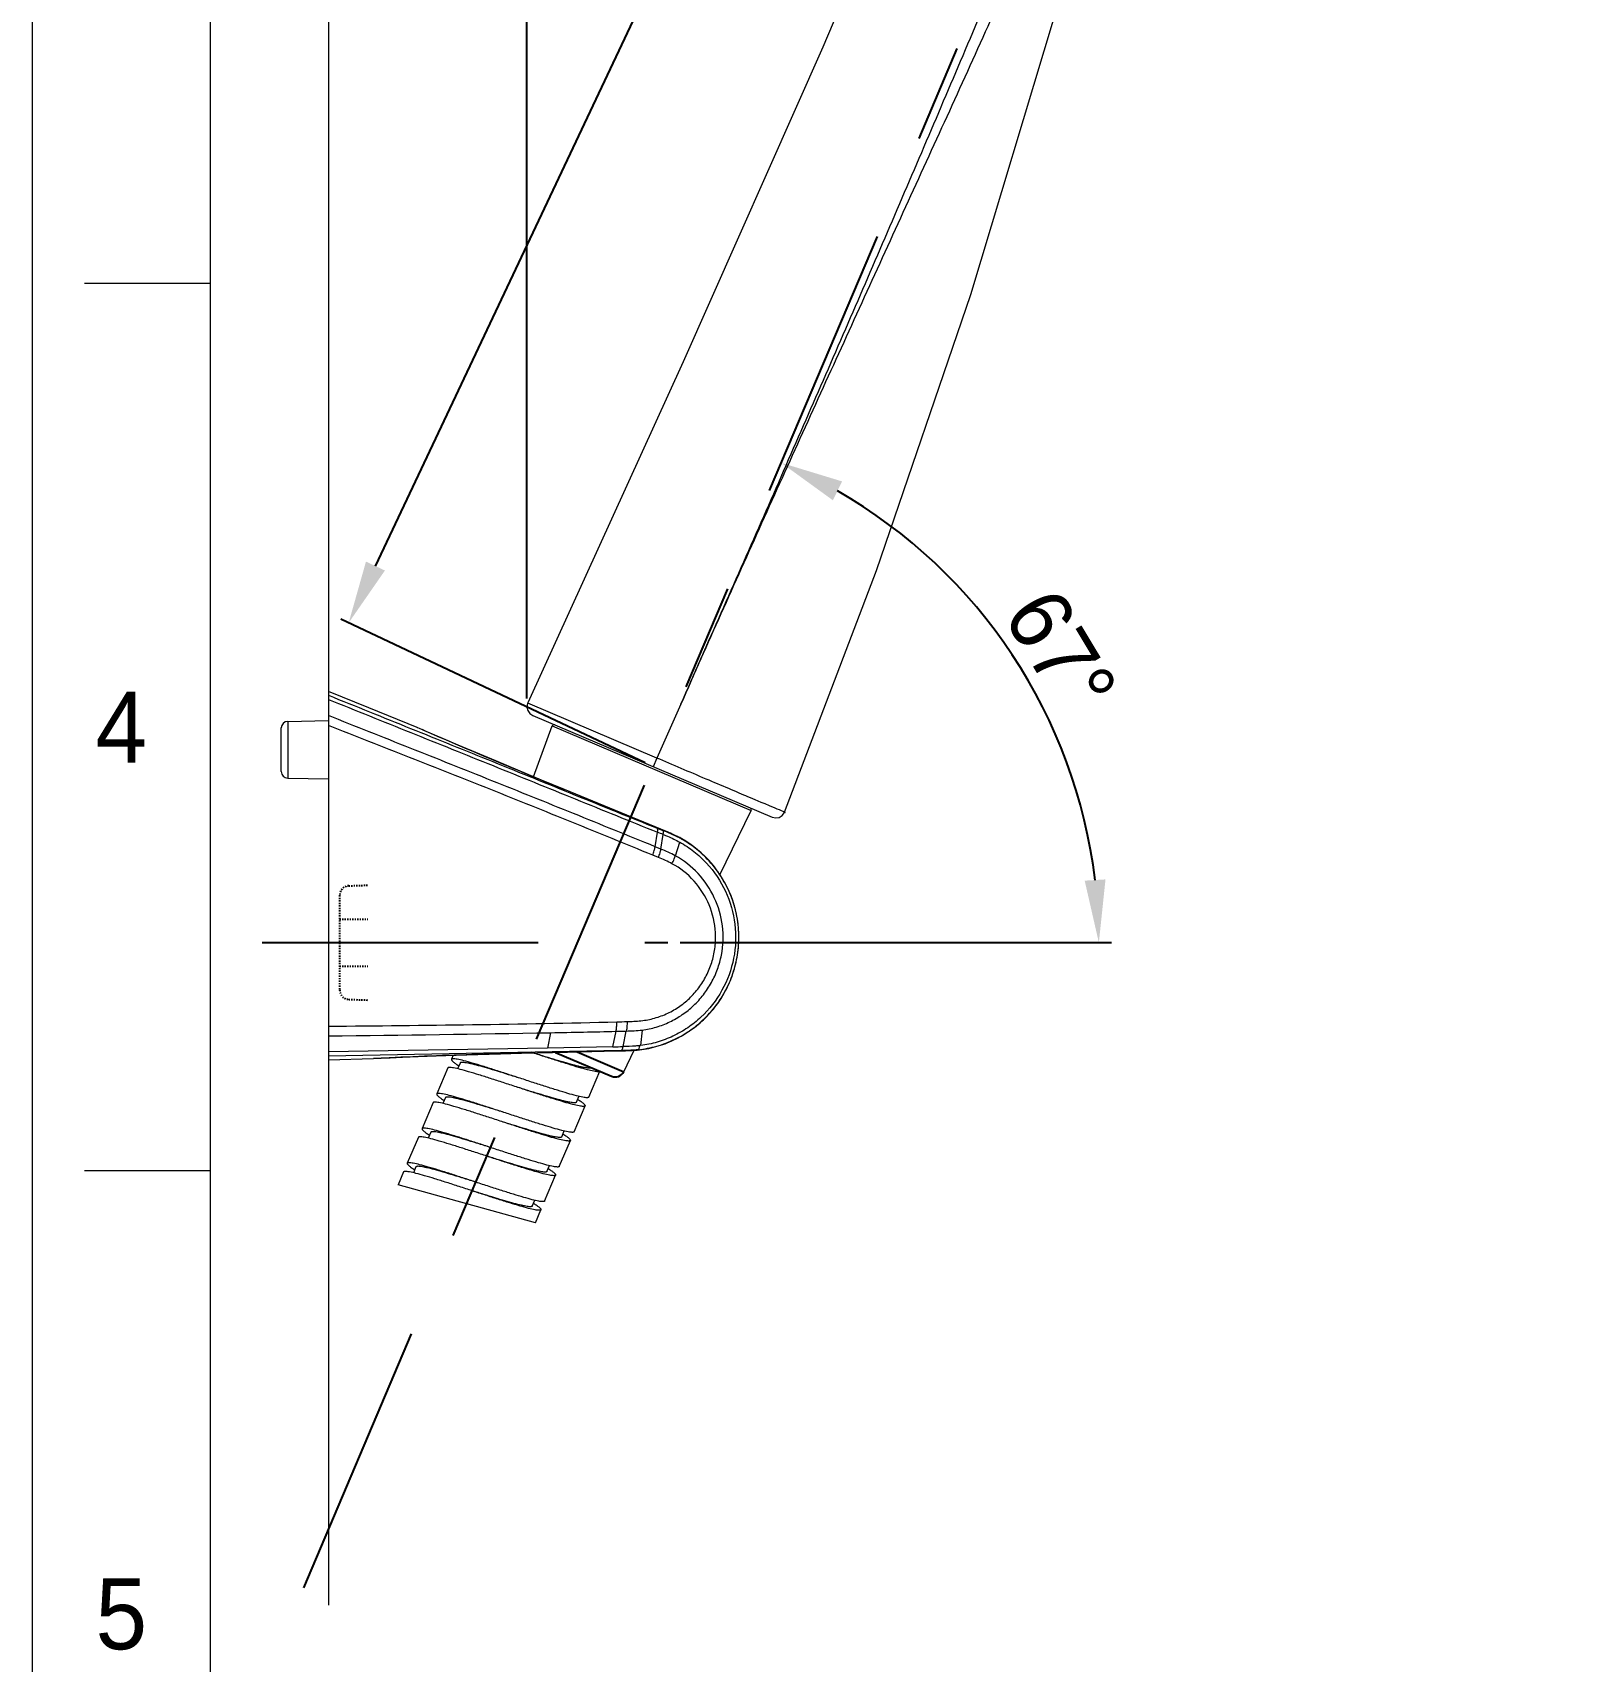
# Model space of a CAD drawing. Extents: x 8819 to 9239, y -18069 to -17475.
# Drawn here: x 8819.5 to 8942, y -17811.6 to -17681.7 of the extents above; entities that cross this region are included whole.
import ezdxf

# ---------------------------------------------------------------- set-up
doc = ezdxf.new("R2010")
doc.units = 0
doc.header["$MEASUREMENT"] = 0
doc.linetypes.add('CENTER', pattern=[47.5, 22, -8.5, 8.5, -8.5])
doc.linetypes.add('HIDDEN', pattern=[0.2, 0.1, -0.1])
doc.layers.get('0').update_dxf_attribs({"linetype": 'CONTINUOUS', "lineweight": 13})
doc.layers.get('DEFPOINTS').update_dxf_attribs({"linetype": 'CONTINUOUS'})
for name, color, linetype in [('02___PRT_ALL_AXES', 7, 'CONTINUOUS'), ('DEF_LAYER_ROUND_FEAT', 7, 'CONTINUOUS'), ('DEFAULT_2', 8, 'HIDDEN')]:
    doc.layers.add(name, color=color, linetype=linetype)
doc.layers.add('5', color=2, linetype='CONTINUOUS', lineweight=9)
doc.styles.get("Standard").update_dxf_attribs({"font": 'Gulim.ttf'})
doc.dimstyles.new('STANDARD$0', dxfattribs={"dimtxt": 3.5, "dimasz": 2.5, "dimexe": 0.7, "dimexo": 0.7, "dimgap": 0.5, "dimtad": 3, "dimdec": 4, "dimdsep": 46, "dimtxsty": 'Standard', "dimcen": 0, "dimclrd": 2, "dimclre": 2, "dimclrt": 4, "dimadec": 0, "dimazin": 0, "dimtp": 0.2, "dimtm": 0.1, "dimtfac": 0.5, "dimtdec": 4, "dimtmove": 1, "dimatfit": 3, "dimfxl": 0, "dimtolj": 1, "dimarcsym": 0})
doc.dimstyles.new('STANDARD$2', dxfattribs={"dimtxt": 3.5, "dimasz": 2.5, "dimexe": 1, "dimexo": 1, "dimgap": 0.8, "dimtad": 1, "dimdsep": 46, "dimtxsty": 'Standard', "dimcen": 0, "dimclrd": 2, "dimclre": 2, "dimclrt": 4, "dimadec": 1, "dimazin": 2, "dimtfac": 1, "dimtmove": 0, "dimatfit": 0, "dimfxl": 0, "dimtolj": 1, "dimarcsym": 0})

# ---------------------------------------------------------------- blocks, each defined once
blk = doc.blocks.new('*D62')
at = {"layer": '5', "color": 2, "lineweight": -2}
for p, q in [((8858.87, -17734.81), (8858.87, -17572.97)), ((8863.87, -17573.67), (8946.98, -17573.67)), ((8951.98, -17597.82), (8951.98, -17572.97))]:
    blk.add_line(p, q, dxfattribs=at)
at = {"layer": '5', "color": 2}
for points in [[(8863.87, -17572.83), (8863.87, -17574.5), (8858.87, -17573.67)], [(8946.98, -17572.83), (8946.98, -17574.5), (8951.98, -17573.67)]]:
    blk.add_solid(points, dxfattribs=at)
at = {"layer": 'DEFPOINTS', "color": 0}
for p in [(8951.98, -17573.67), (8951.98, -17598.52), (8858.87, -17735.51)]:
    blk.add_point(p, dxfattribs=at)
at = {"layer": '5', "color": 4, "insert": (8907.06, -17568.71), "char_height": 5, "attachment_point": 5}
blk.add_mtext('\\A1;124.1', dxfattribs=at)
blk = doc.blocks.new('*D67')
at = {"layer": '5', "color": 2, "lineweight": -2}
for p, q in [((8939.24, -17589.85), (8914.97, -17578.38)), ((8846.79, -17724.27), (8913.47, -17583.2)), ((8868.3, -17739.96), (8844.03, -17728.49))]:
    blk.add_line(p, q, dxfattribs=at)
at = {"layer": '5', "color": 2}
for points in [[(8912.71, -17582.85), (8914.22, -17583.56), (8915.6, -17578.68)], [(8846.04, -17723.91), (8847.55, -17724.62), (8844.66, -17728.79)]]:
    blk.add_solid(points, dxfattribs=at)
at = {"layer": 'DEFPOINTS', "color": 0}
for p in [(8915.6, -17578.68), (8939.87, -17590.15), (8868.93, -17740.26)]:
    blk.add_point(p, dxfattribs=at)
at = {"layer": '5', "color": 4, "insert": (8873.09, -17655.21), "char_height": 5, "attachment_point": 5, "rotation": 64.7031}
blk.add_mtext('\\A1;221.4', dxfattribs=at)
blk = doc.blocks.new('*D72')
at = {"layer": '5', "color": 2, "lineweight": -2}
blk.add_line((8871.09, -17754.28), (8905.45, -17754.28), dxfattribs=at)
blk.add_arc((8862.91, -17754.28), 41.54, 6.901, 60.099, dxfattribs=at)
at = {"layer": '5', "color": 2}
for points in [[(8883.25, -17719.02), (8883.99, -17717.52), (8879.14, -17716.04)], [(8904.98, -17749.24), (8903.32, -17749.34), (8904.45, -17754.28)]]:
    blk.add_solid(points, dxfattribs=at)
at = {"layer": 'DEFPOINTS', "color": 0}
for p in [(8893.17, -17683), (8892.45, -17725.08), (8837.76, -17754.28), (8870.09, -17754.28), (8841.08, -17805.7)]:
    blk.add_point(p, dxfattribs=at)
at = {"layer": '5', "color": 4, "insert": (8901.39, -17731.14), "char_height": 5, "attachment_point": 5, "rotation": 301.0225}
blk.add_mtext('\\A1;67°', dxfattribs=at)

msp = doc.modelspace()

# ---------------------------------------------------------------- linework, layer by layer
for p, q in [((8833.61, -17489.629), (8833.61, -18055.286)), ((8833.61, -17701.751), (8823.61, -17701.751)), ((8833.61, -17772.458), (8823.61, -17772.458))]:
    msp.add_line(p, q)
at = {"color": 7, "linetype": 'Continuous'}
for p, q in [((8843.041, -17518.57), (8843.041, -17807.093)), ((8846.273, -17735.57), (8843.041, -17734.26)), ((8850.132, -17737.137), (8846.273, -17735.57)), ((8869.214, -17739.564), (8858.941, -17735.181)), ((8859.33, -17736.184), (8878.415, -17744.285)), ((8871.14, -17735.271), (8869.214, -17739.564)), ((8839.291, -17740.637), (8839.291, -17737.169)), ((8839.807, -17736.644), (8843.041, -17736.587)), ((8839.807, -17736.644), (8839.807, -17741.162)), ((8850.134, -17737.138), (8850.271, -17737.197)), ((8859.404, -17741.064), (8860.879, -17737.013)), ((8860.879, -17737.013), (8876.742, -17743.746)), ((8869.214, -17739.564), (8868.929, -17740.259)), ((8839.807, -17741.162), (8843.041, -17741.218)), ((8861.854, -17742.081), (8861.854, -17742.081)), ((8869.996, -17745.427), (8861.854, -17742.081)), ((8874.247, -17748.863), (8876.742, -17743.746)), ((8869.089, -17746.635), (8869.276, -17745.479)), ((8869.246, -17745.154), (8869.704, -17745.337)), ((8869.996, -17745.427), (8869.996, -17745.426)), ((8869.548, -17746.82), (8869.089, -17746.635)), ((8869.548, -17746.82), (8869.734, -17745.663)), ((8870.718, -17747.368), (8871.052, -17746.271)), ((8871.209, -17746.004), (8871.21, -17746.004)), ((8871.218, -17746.009), (8871.209, -17746.004)), ((8869.356, -17747.492), (8868.898, -17747.305)), ((8860.755, -17761.459), (8860.516, -17762.68)), ((8865.719, -17762.581), (8865.971, -17761.347)), ((8866.54, -17762.563), (8866.79, -17761.326)), ((8868.056, -17761.243), (8867.928, -17762.48)), ((8860.516, -17762.68), (8843.041, -17762.992)), ((8866.374, -17762.881), (8843.041, -17763.329)), ((8843.041, -17763.612), (8846.636, -17763.513)), ((8846.786, -17763.506), (8846.636, -17763.513)), ((8847.239, -17763.485), (8846.786, -17763.506)), ((8847.412, -17763.477), (8847.239, -17763.485)), ((8852.99, -17763.256), (8852.852, -17763.58)), ((8855.022, -17763.189), (8854.961, -17763.191)), ((8856.877, -17763.135), (8856.75, -17763.139)), ((8858.445, -17763.094), (8859.706, -17763.062)), ((8859.706, -17763.062), (8862.099, -17763.003)), ((8865.719, -17762.58), (8860.517, -17762.678)), ((8862.099, -17763.003), (8866.002, -17762.912)), ((8866.002, -17762.912), (8867.735, -17762.834)), ((8866.588, -17764.565), (8867.426, -17762.848)), ((8867.424, -17762.853), (8867.476, -17762.846)), ((8852.559, -17764.271), (8851.68, -17766.342)), ((8853.542, -17763.874), (8853.346, -17764.336)), ((8863.793, -17766.595), (8864.673, -17764.524)), ((8851.386, -17767.032), (8850.507, -17769.104)), ((8852.37, -17766.635), (8852.173, -17767.099)), ((8862.621, -17769.357), (8863.5, -17767.286)), ((8862.81, -17766.993), (8863.007, -17766.53)), ((8850.214, -17769.794), (8849.335, -17771.865)), ((8851.198, -17769.397), (8851.002, -17769.858)), ((8861.449, -17772.118), (8862.328, -17770.047)), ((8861.638, -17769.754), (8861.835, -17769.29)), ((8849.042, -17772.555), (8848.602, -17773.591)), ((8850.025, -17772.158), (8849.829, -17772.622)), ((8860.466, -17772.516), (8860.662, -17772.054)), ((8860.277, -17774.88), (8861.156, -17772.809)), ((8859.293, -17775.277), (8859.49, -17774.813)), ((8859.544, -17776.606), (8859.984, -17775.57))]:
    msp.add_line(p, q, dxfattribs=at)
msp.add_lwpolyline([(8819.468, -17475.488), (9239.468, -17475.488), (9239.468, -18069.427), (8819.468, -18069.427)], close=True)
for points in [[(8892.094, -17660.174), (8882.463, -17682.914), (8871.314, -17707.976), (8858.94, -17735.18)], [(8879.403, -17743.876), (8886.727, -17724.609), (8894.237, -17702.61), (8900.906, -17680.477)], [(8858.941, -17735.181), (8858.922, -17735.227), (8858.873, -17735.508), (8858.933, -17735.787), (8859.092, -17736.024), (8859.329, -17736.184)], [(8852.228, -17738.035), (8850.664, -17737.365), (8850.519, -17737.303)], [(8861.854, -17742.081), (8860.016, -17741.32), (8858.146, -17740.539), (8856.388, -17739.8), (8854.788, -17739.124), (8853.39, -17738.531), (8852.228, -17738.035)], [(8869.996, -17745.426), (8867.581, -17744.44), (8864.791, -17743.293), (8861.854, -17742.081)], [(8878.414, -17744.285), (8878.692, -17744.344), (8878.972, -17744.296), (8879.214, -17744.147), (8879.383, -17743.919), (8879.402, -17743.875)], [(8846.65, -17763.512), (8847.244, -17763.485), (8847.97, -17763.452), (8848.961, -17763.41), (8850.191, -17763.359), (8851.633, -17763.304)], [(8850.154, -17763.361), (8851.568, -17763.307), (8853.24, -17763.247)], [(8853.24, -17763.247), (8854.964, -17763.191), (8856.753, -17763.139), (8858.445, -17763.094)]]:
    msp.add_lwpolyline(points, dxfattribs=at)
for centre, radius, start, end in [((8839.816, -17737.169), 0.525, 91, 180), ((9216.033, -16886.047), 926.412, 246.745485, 247.522952), ((8861.02, -17737.064), 0.15, 67, 160), ((8839.816, -17740.637), 0.525, 180, 269), ((8876.608, -17743.681), 0.15, 334, 67), ((8806.619, -17901.859), 168.466, 67.99741, 68.16559), ((8858.833, -17772.568), 29.321, 67.64388, 68.23678), ((8860.884, -17767.472), 23.855, 67.15718, 67.5428), ((8867.126, -17753.171), 8.248, 60.32936, 62.9982), ((8863.338, -17645.583), 115.041, 271.34037, 271.74675), ((8815.844, -15206.834), 2555.021, 270.609899, 271.007181), ((8845.882, -16959.417), 802.18, 271.062392, 271.435059), ((8861.956, -17591.282), 170.113, 271.35262, 271.62833), ((8871.076, -18288.137), 525.193, 91.75834, 92.58249), ((8873.425, -18362.582), 599.675, 91.593422, 91.758588), ((8873.563, -18367.329), 604.424, 91.433307, 91.581998), ((8859.057, -17474.714), 287.945, 271.32567, 271.4885), ((8867.008, -17755.069), 7.468, 276.37737, 277.07351)]:
    msp.add_arc(centre, radius, start, end, dxfattribs=at)
for points, knots in [([(8896.298, -17677.213), (8894.25, -17682.072), (8890.122, -17691.776), (8884.911, -17703.885), (8880.689, -17713.548), (8877.518, -17720.794), (8874.33, -17728.033), (8872.188, -17732.851), (8871.14, -17735.271)], [0, 0, 0, 0, 0.2499977, 0.4999986, 0.6249971, 0.7499966, 0.8749979, 1, 1, 1, 1]), ([(8871.14, -17735.271), (8872.198, -17732.855), (8874.354, -17728.041), (8877.6, -17720.826), (8880.857, -17713.615), (8885.231, -17704.015), (8889.612, -17694.419), (8894.003, -17684.829), (8896.167, -17680.021), (8897.241, -17677.613)], [0, 0, 0, 0, 0.1250104, 0.2500203, 0.3750289, 0.5000375, 0.7500571, 0.8750481, 1, 1, 1, 1]), ([(8843.041, -17734.558), (8845.227, -17735.441), (8849.598, -17737.206), (8856.156, -17739.851), (8862.701, -17742.512), (8867.064, -17744.28), (8869.246, -17745.154)], [0, 0, 0, 0, 0.2501924, 0.5003439, 0.7505159, 1, 1, 1, 1]), ([(8843.041, -17734.892), (8845.229, -17735.772), (8849.604, -17737.531), (8856.167, -17740.17), (8862.72, -17742.829), (8867.089, -17744.601), (8869.275, -17745.479)], [0, 0, 0, 0, 0.2500664, 0.5000689, 0.750153, 1, 1, 1, 1]), ([(8869.089, -17746.634), (8866.923, -17745.754), (8862.59, -17743.99), (8856.082, -17741.37), (8849.562, -17738.775), (8845.215, -17737.047), (8843.041, -17736.185)], [0, 0, 0, 0, 0.2499386, 0.5000237, 0.7499768, 1, 1, 1, 1]), ([(8868.897, -17747.306), (8866.748, -17746.428), (8862.451, -17744.674), (8855.991, -17742.078), (8849.518, -17739.518), (8845.2, -17737.815), (8843.041, -17736.965)], [0, 0, 0, 0, 0.2500566, 0.5000475, 0.7499758, 1, 1, 1, 1]), ([(8879.402, -17743.876), (8879.654, -17743.976), (8877.485, -17743.081), (8876.504, -17742.66), (8872.787, -17741.093), (8870.529, -17740.125), (8869.214, -17739.564)], [0, 0, 0, 0, 0.073507, 0.2858862, 0.6122692, 1, 1, 1, 1]), ([(8869.275, -17745.479), (8869.287, -17745.406), (8869.299, -17745.308), (8869.282, -17745.197), (8869.26, -17745.162), (8869.246, -17745.154)], [0, 0, 0, 0, 0.6555283, 0.8617947, 1, 1, 1, 1]), ([(8869.734, -17745.663), (8869.746, -17745.59), (8869.757, -17745.492), (8869.74, -17745.38), (8869.717, -17745.345), (8869.704, -17745.337)], [0, 0, 0, 0, 0.6551027, 0.8622937, 1, 1, 1, 1]), ([(8871.198, -17746.025), (8871.1, -17745.97), (8870.706, -17745.758), (8870.295, -17745.579), (8869.985, -17745.451)], [0, 0, 0, 0, 0.2507326, 1, 1, 1, 1]), ([(8866.002, -17762.912), (8866.238, -17762.906), (8866.721, -17762.896), (8867.46, -17762.868), (8868.215, -17762.785), (8869.217, -17762.578), (8870.429, -17762.153), (8871.775, -17761.41), (8872.978, -17760.453), (8873.996, -17759.305), (8874.804, -17757.999), (8875.384, -17756.577), (8875.72, -17755.076), (8875.818, -17753.036), (8875.299, -17750.496), (8873.699, -17747.84), (8872.1, -17746.512), (8871.218, -17746.009)], [0, 0, 0, 0, 0.0291534, 0.0594675, 0.0910334, 0.1225739, 0.1853923, 0.2483059, 0.3110971, 0.3737297, 0.436394, 0.4992303, 0.5620853, 0.6248541, 0.7497777, 0.8748463, 1, 1, 1, 1]), ([(8871.052, -17746.271), (8871.447, -17746.488), (8872.2, -17746.995), (8873.536, -17748.218), (8874.819, -17750.132), (8875.581, -17752.787), (8875.483, -17755.553), (8874.535, -17758.147), (8873.118, -17759.961), (8871.704, -17761.093), (8870.523, -17761.762), (8869.257, -17762.242), (8868.373, -17762.426), (8867.928, -17762.479)], [0, 0, 0, 0, 0.0623125, 0.1247876, 0.2497826, 0.3752163, 0.500778, 0.6261292, 0.751053, 0.8134814, 0.8757749, 0.9379417, 1, 1, 1, 1]), ([(8868.897, -17747.306), (8868.942, -17747.187), (8869.016, -17746.966), (8869.072, -17746.739), (8869.089, -17746.635)], [0, 0, 0, 0, 0.5441813, 1, 1, 1, 1]), ([(8869.734, -17745.663), (8869.846, -17745.708), (8870.294, -17745.891), (8870.734, -17746.095), (8871.052, -17746.271)], [0, 0, 0, 0, 0.2490318, 1, 1, 1, 1]), ([(8873.241, -17747.614), (8872.941, -17747.302), (8872.295, -17746.723), (8871.574, -17746.237), (8871.198, -17746.025)], [0, 0, 0, 0, 0.5002999, 1, 1, 1, 1]), ([(8866.845, -17760.57), (8867.03, -17760.565), (8867.4, -17760.549), (8868.14, -17760.497), (8869.057, -17760.33), (8870.105, -17759.935), (8871.076, -17759.369), (8871.939, -17758.643), (8872.672, -17757.779), (8873.256, -17756.805), (8873.67, -17755.743), (8873.896, -17754.623), (8873.934, -17753.104), (8873.508, -17751.227), (8872.286, -17749.29), (8871.086, -17748.338), (8870.428, -17747.99)], [0, 0, 0, 0, 0.0308769, 0.0617556, 0.123522, 0.1854364, 0.247572, 0.309949, 0.3725762, 0.4354324, 0.4984796, 0.5616605, 0.6249002, 0.7507793, 0.8759273, 1, 1, 1, 1]), ([(8868.056, -17761.243), (8868.435, -17761.197), (8869.187, -17761.036), (8870.264, -17760.621), (8871.268, -17760.045), (8872.172, -17759.316), (8872.953, -17758.451), (8873.595, -17757.476), (8874.083, -17756.41), (8874.502, -17754.905), (8874.568, -17752.926), (8873.913, -17750.652), (8872.599, -17748.699), (8871.366, -17747.726), (8870.694, -17747.355)], [0, 0, 0, 0, 0.0617674, 0.1237351, 0.1858803, 0.2482098, 0.310739, 0.3734654, 0.4363615, 0.4993851, 0.625211, 0.7508588, 0.8758763, 1, 1, 1, 1]), ([(8869.356, -17747.492), (8869.4, -17747.373), (8869.475, -17747.152), (8869.531, -17746.925), (8869.548, -17746.821)], [0, 0, 0, 0, 0.5441759, 1, 1, 1, 1]), ([(8870.428, -17747.99), (8870.457, -17747.933), (8870.558, -17747.727), (8870.647, -17747.514), (8870.694, -17747.355)], [0, 0, 0, 0, 0.2771827, 1, 1, 1, 1]), ([(8873.122, -17760.229), (8873.531, -17759.818), (8874.276, -17758.916), (8875.106, -17757.372), (8875.623, -17755.694), (8875.814, -17753.947), (8875.661, -17752.195), (8875.17, -17750.509), (8874.368, -17748.95), (8873.643, -17748.032), (8873.241, -17747.614)], [0, 0, 0, 0, 0.1246904, 0.2496241, 0.3747578, 0.5000011, 0.6252371, 0.7503739, 0.8753191, 1, 1, 1, 1]), ([(8843.041, -17760.935), (8846.874, -17760.907), (8854.537, -17760.83), (8862.2, -17760.694), (8866.029, -17760.592)], [0, 0, 0, 0, 0.5001358, 1, 1, 1, 1]), ([(8865.972, -17761.346), (8865.995, -17761.232), (8866.024, -17760.981), (8866.031, -17760.728), (8866.029, -17760.592)], [0, 0, 0, 0, 0.4591901, 1, 1, 1, 1]), ([(8866.845, -17760.57), (8866.847, -17760.707), (8866.841, -17760.96), (8866.813, -17761.212), (8866.79, -17761.326)], [0, 0, 0, 0, 0.5408851, 1, 1, 1, 1]), ([(8867.734, -17762.816), (8868.237, -17762.764), (8869.237, -17762.566), (8870.664, -17762.023), (8871.983, -17761.25), (8872.763, -17760.589), (8873.122, -17760.229)], [0, 0, 0, 0, 0.2494448, 0.4991784, 0.7493438, 1, 1, 1, 1]), ([(8852.852, -17763.58), (8852.842, -17763.604), (8852.867, -17763.656), (8852.915, -17763.712), (8853.011, -17763.802), (8853.183, -17763.93), (8853.338, -17764.034), (8853.428, -17764.092)], [0, 0, 0, 0, 0.0979046, 0.1812771, 0.2911412, 0.5921869, 1, 1, 1, 1]), ([(8858.323, -17765.088), (8857.974, -17764.974), (8857.289, -17764.749), (8856.294, -17764.427), (8855.375, -17764.136), (8854.564, -17763.89), (8853.893, -17763.703), (8853.43, -17763.592), (8853.146, -17763.546), (8853.018, -17763.534), (8852.939, -17763.538), (8852.891, -17763.546), (8852.859, -17763.564), (8852.852, -17763.58)], [0, 0, 0, 0, 0.1928494, 0.3783422, 0.5494119, 0.6995636, 0.8231463, 0.9156313, 0.9492148, 0.9740906, 0.9833195, 0.9905218, 1, 1, 1, 1]), ([(8864.673, -17764.524), (8864.666, -17764.541), (8864.633, -17764.558), (8864.586, -17764.567), (8864.506, -17764.571), (8864.378, -17764.559), (8864.094, -17764.513), (8863.632, -17764.402), (8862.96, -17764.214), (8862.15, -17763.969), (8861.23, -17763.678), (8860.235, -17763.356), (8859.551, -17763.131), (8859.202, -17763.017)], [0, 0, 0, 0, 0.0094782, 0.0166805, 0.0259094, 0.0507852, 0.0843687, 0.1768537, 0.3004364, 0.4505881, 0.6216578, 0.8071506, 1, 1, 1, 1]), ([(8863.982, -17764.231), (8863.975, -17764.247), (8863.933, -17764.275), (8863.846, -17764.284), (8863.72, -17764.28), (8863.553, -17764.258), (8863.347, -17764.221), (8862.998, -17764.144), (8862.478, -17764.01), (8861.771, -17763.808), (8860.969, -17763.567), (8860.102, -17763.299), (8859.506, -17763.112), (8859.202, -17763.017)], [0, 0, 0, 0, 0.0105466, 0.0275233, 0.0527378, 0.0864987, 0.1287119, 0.1790741, 0.3024753, 0.4522655, 0.6228457, 0.8077654, 1, 1, 1, 1]), ([(8866.374, -17762.881), (8866.415, -17762.877), (8866.467, -17762.797), (8866.508, -17762.687), (8866.528, -17762.607), (8866.537, -17762.562)], [0, 0, 0, 0, 0.3392767, 0.6293504, 1, 1, 1, 1]), ([(8867.734, -17762.816), (8867.621, -17762.828), (8867.168, -17762.865), (8866.714, -17762.873), (8866.374, -17762.881)], [0, 0, 0, 0, 0.2512136, 1, 1, 1, 1]), ([(8867.838, -17762.49), (8867.729, -17762.502), (8867.297, -17762.542), (8866.862, -17762.556), (8866.537, -17762.563)], [0, 0, 0, 0, 0.2509155, 1, 1, 1, 1]), ([(8867.838, -17762.49), (8867.831, -17762.569), (8867.819, -17762.673), (8867.778, -17762.783), (8867.748, -17762.813), (8867.734, -17762.816)], [0, 0, 0, 0, 0.6730494, 0.8763401, 1, 1, 1, 1]), ([(8858.03, -17765.778), (8857.681, -17765.664), (8856.996, -17765.44), (8856.001, -17765.117), (8855.082, -17764.826), (8854.271, -17764.581), (8853.6, -17764.394), (8853.137, -17764.282), (8852.853, -17764.236), (8852.725, -17764.225), (8852.646, -17764.229), (8852.598, -17764.237), (8852.566, -17764.254), (8852.559, -17764.271)], [0, 0, 0, 0, 0.1928489, 0.3783415, 0.5494113, 0.6995635, 0.823147, 0.9156327, 0.9492119, 0.9740924, 0.9833191, 0.9905191, 1, 1, 1, 1]), ([(8858.323, -17765.088), (8858.019, -17764.993), (8857.422, -17764.806), (8856.555, -17764.537), (8855.753, -17764.296), (8855.046, -17764.095), (8854.527, -17763.961), (8854.177, -17763.884), (8853.971, -17763.847), (8853.805, -17763.825), (8853.678, -17763.821), (8853.592, -17763.83), (8853.549, -17763.857), (8853.542, -17763.874)], [0, 0, 0, 0, 0.1922344, 0.3771539, 0.5477337, 0.6975236, 0.8209244, 0.8712906, 0.9134995, 0.9472648, 0.9724749, 0.9894556, 1, 1, 1, 1]), ([(8863.5, -17767.286), (8863.493, -17767.302), (8863.461, -17767.32), (8863.413, -17767.328), (8863.334, -17767.332), (8863.206, -17767.321), (8862.922, -17767.274), (8862.46, -17767.163), (8861.788, -17766.976), (8860.977, -17766.731), (8860.058, -17766.44), (8859.063, -17766.117), (8858.378, -17765.893), (8858.03, -17765.778)], [0, 0, 0, 0, 0.00948, 0.0166817, 0.0259074, 0.0507877, 0.0843662, 0.1768516, 0.300435, 0.4505876, 0.6216578, 0.8071509, 1, 1, 1, 1]), ([(8862.81, -17766.993), (8862.803, -17767.009), (8862.761, -17767.037), (8862.674, -17767.045), (8862.547, -17767.042), (8862.381, -17767.02), (8862.175, -17766.982), (8861.825, -17766.906), (8861.306, -17766.771), (8860.599, -17766.57), (8859.797, -17766.329), (8858.93, -17766.061), (8858.334, -17765.874), (8858.03, -17765.778)], [0, 0, 0, 0, 0.0105462, 0.0275237, 0.0527372, 0.0864991, 0.1287113, 0.1790746, 0.3024757, 0.4522658, 0.6228459, 0.8077655, 1, 1, 1, 1]), ([(8863.793, -17766.595), (8863.786, -17766.612), (8863.754, -17766.63), (8863.706, -17766.638), (8863.627, -17766.642), (8863.499, -17766.63), (8863.215, -17766.584), (8862.753, -17766.473), (8862.081, -17766.286), (8861.271, -17766.04), (8860.351, -17765.749), (8859.356, -17765.427), (8858.671, -17765.202), (8858.323, -17765.088)], [0, 0, 0, 0, 0.0094782, 0.0166805, 0.0259094, 0.0507852, 0.0843687, 0.1768537, 0.3004364, 0.4505881, 0.6216578, 0.8071506, 1, 1, 1, 1]), ([(8856.857, -17768.54), (8856.508, -17768.426), (8855.824, -17768.201), (8854.829, -17767.879), (8853.909, -17767.588), (8853.099, -17767.342), (8852.427, -17767.155), (8851.965, -17767.044), (8851.681, -17766.998), (8851.553, -17766.986), (8851.473, -17766.99), (8851.426, -17766.998), (8851.394, -17767.016), (8851.386, -17767.032)], [0, 0, 0, 0, 0.1928494, 0.3783427, 0.5494129, 0.699565, 0.8231478, 0.9156326, 0.9492139, 0.9740914, 0.9833185, 0.9905216, 1, 1, 1, 1]), ([(8851.68, -17766.342), (8851.669, -17766.366), (8851.695, -17766.418), (8851.744, -17766.474), (8851.841, -17766.565), (8852.015, -17766.695), (8852.172, -17766.8), (8852.263, -17766.859)], [0, 0, 0, 0, 0.0976366, 0.1809671, 0.2908826, 0.5920266, 1, 1, 1, 1]), ([(8857.15, -17767.849), (8856.802, -17767.735), (8856.117, -17767.511), (8855.122, -17767.188), (8854.202, -17766.897), (8853.392, -17766.652), (8852.72, -17766.465), (8852.258, -17766.354), (8851.974, -17766.307), (8851.846, -17766.296), (8851.766, -17766.3), (8851.719, -17766.308), (8851.687, -17766.325), (8851.68, -17766.342)], [0, 0, 0, 0, 0.1928489, 0.3783415, 0.5494113, 0.6995635, 0.823147, 0.9156327, 0.9492119, 0.9740924, 0.9833191, 0.9905191, 1, 1, 1, 1]), ([(8857.15, -17767.849), (8856.846, -17767.754), (8856.25, -17767.567), (8855.383, -17767.299), (8854.581, -17767.058), (8853.874, -17766.857), (8853.354, -17766.722), (8853.005, -17766.646), (8852.799, -17766.608), (8852.632, -17766.586), (8852.506, -17766.583), (8852.419, -17766.591), (8852.377, -17766.619), (8852.37, -17766.635)], [0, 0, 0, 0, 0.1922344, 0.3771539, 0.5477338, 0.6975238, 0.8209246, 0.8712901, 0.9134999, 0.9472642, 0.9724754, 0.989455, 1, 1, 1, 1]), ([(8862.911, -17766.765), (8863.003, -17766.824), (8863.161, -17766.93), (8863.337, -17767.061), (8863.435, -17767.153), (8863.484, -17767.209), (8863.511, -17767.262), (8863.5, -17767.286)], [0, 0, 0, 0, 0.4080872, 0.7093457, 0.8192659, 0.9025953, 1, 1, 1, 1]), ([(8861.638, -17769.754), (8861.631, -17769.77), (8861.588, -17769.798), (8861.502, -17769.807), (8861.375, -17769.803), (8861.209, -17769.781), (8861.003, -17769.744), (8860.653, -17769.667), (8860.134, -17769.533), (8859.427, -17769.331), (8858.625, -17769.09), (8857.758, -17768.822), (8857.161, -17768.635), (8856.857, -17768.54)], [0, 0, 0, 0, 0.0105456, 0.0275242, 0.0527365, 0.0864996, 0.1287106, 0.179075, 0.302476, 0.452266, 0.622846, 0.8077656, 1, 1, 1, 1]), ([(8862.328, -17770.047), (8862.321, -17770.064), (8862.289, -17770.081), (8862.241, -17770.09), (8862.162, -17770.094), (8862.034, -17770.082), (8861.75, -17770.036), (8861.287, -17769.925), (8860.616, -17769.738), (8859.805, -17769.492), (8858.886, -17769.201), (8857.891, -17768.879), (8857.206, -17768.654), (8856.857, -17768.54)], [0, 0, 0, 0, 0.0094797, 0.0166797, 0.0259088, 0.0507866, 0.0843686, 0.1768541, 0.3004371, 0.4505889, 0.6216584, 0.807151, 1, 1, 1, 1]), ([(8862.621, -17769.357), (8862.614, -17769.374), (8862.582, -17769.391), (8862.534, -17769.399), (8862.455, -17769.403), (8862.327, -17769.392), (8862.043, -17769.345), (8861.58, -17769.234), (8860.909, -17769.047), (8860.098, -17768.802), (8859.179, -17768.511), (8858.184, -17768.188), (8857.499, -17767.964), (8857.15, -17767.849)], [0, 0, 0, 0, 0.00948, 0.0166817, 0.0259074, 0.0507877, 0.0843662, 0.1768516, 0.300435, 0.4505876, 0.6216578, 0.8071509, 1, 1, 1, 1]), ([(8855.685, -17771.301), (8855.336, -17771.187), (8854.652, -17770.963), (8853.657, -17770.64), (8852.737, -17770.349), (8851.927, -17770.104), (8851.255, -17769.917), (8850.793, -17769.805), (8850.509, -17769.759), (8850.38, -17769.748), (8850.301, -17769.752), (8850.254, -17769.76), (8850.221, -17769.777), (8850.214, -17769.794)], [0, 0, 0, 0, 0.192849, 0.3783416, 0.5494111, 0.6995629, 0.8231459, 0.9156314, 0.9492134, 0.9740912, 0.9833203, 0.9905203, 1, 1, 1, 1]), ([(8850.507, -17769.104), (8850.497, -17769.127), (8850.523, -17769.18), (8850.572, -17769.235), (8850.668, -17769.326), (8850.841, -17769.455), (8850.997, -17769.56), (8851.088, -17769.618)], [0, 0, 0, 0, 0.0977268, 0.1810955, 0.2909759, 0.5920994, 1, 1, 1, 1]), ([(8855.978, -17770.611), (8855.629, -17770.497), (8854.945, -17770.272), (8853.95, -17769.95), (8853.03, -17769.659), (8852.22, -17769.413), (8851.548, -17769.226), (8851.086, -17769.115), (8850.802, -17769.069), (8850.673, -17769.057), (8850.594, -17769.061), (8850.547, -17769.069), (8850.514, -17769.087), (8850.507, -17769.104)], [0, 0, 0, 0, 0.1928494, 0.3783427, 0.5494129, 0.699565, 0.8231478, 0.9156326, 0.9492139, 0.9740914, 0.9833185, 0.9905216, 1, 1, 1, 1]), ([(8855.978, -17770.611), (8855.674, -17770.516), (8855.078, -17770.329), (8854.211, -17770.06), (8853.409, -17769.819), (8852.702, -17769.618), (8852.182, -17769.484), (8851.833, -17769.407), (8851.627, -17769.37), (8851.46, -17769.348), (8851.334, -17769.344), (8851.247, -17769.353), (8851.205, -17769.38), (8851.198, -17769.397)], [0, 0, 0, 0, 0.1922344, 0.377154, 0.547734, 0.697524, 0.820925, 0.8712894, 0.9135004, 0.9472635, 0.9724758, 0.9894544, 1, 1, 1, 1]), ([(8861.752, -17769.535), (8861.842, -17769.593), (8861.997, -17769.697), (8862.169, -17769.826), (8862.264, -17769.916), (8862.313, -17769.972), (8862.338, -17770.024), (8862.328, -17770.047)], [0, 0, 0, 0, 0.4078346, 0.7088699, 0.818754, 0.9021081, 1, 1, 1, 1]), ([(8860.466, -17772.516), (8860.459, -17772.532), (8860.416, -17772.56), (8860.329, -17772.568), (8860.203, -17772.565), (8860.037, -17772.543), (8859.831, -17772.505), (8859.481, -17772.429), (8858.962, -17772.294), (8858.255, -17772.093), (8857.453, -17771.852), (8856.585, -17771.584), (8855.989, -17771.397), (8855.685, -17771.301)], [0, 0, 0, 0, 0.010545, 0.0275246, 0.0527358, 0.0865001, 0.1287099, 0.1790754, 0.3024762, 0.4522662, 0.6228461, 0.8077656, 1, 1, 1, 1]), ([(8861.156, -17772.809), (8861.149, -17772.825), (8861.117, -17772.843), (8861.069, -17772.851), (8860.99, -17772.855), (8860.861, -17772.844), (8860.578, -17772.797), (8860.115, -17772.686), (8859.444, -17772.499), (8858.633, -17772.254), (8857.713, -17771.963), (8856.718, -17771.64), (8856.034, -17771.416), (8855.685, -17771.301)], [0, 0, 0, 0, 0.0094784, 0.0166815, 0.0259086, 0.0507861, 0.0843674, 0.1768522, 0.300435, 0.4505871, 0.6216573, 0.8071506, 1, 1, 1, 1]), ([(8861.449, -17772.118), (8861.442, -17772.135), (8861.41, -17772.153), (8861.362, -17772.161), (8861.283, -17772.165), (8861.154, -17772.153), (8860.871, -17772.107), (8860.408, -17771.996), (8859.737, -17771.809), (8858.926, -17771.563), (8858.006, -17771.272), (8857.011, -17770.95), (8856.327, -17770.725), (8855.978, -17770.611)], [0, 0, 0, 0, 0.0094797, 0.0166797, 0.0259088, 0.0507866, 0.0843686, 0.1768541, 0.3004371, 0.4505889, 0.6216584, 0.807151, 1, 1, 1, 1]), ([(8854.513, -17774.063), (8854.164, -17773.949), (8853.48, -17773.724), (8852.485, -17773.402), (8851.565, -17773.111), (8850.755, -17772.865), (8850.083, -17772.678), (8849.62, -17772.567), (8849.337, -17772.521), (8849.208, -17772.509), (8849.129, -17772.513), (8849.081, -17772.521), (8849.049, -17772.539), (8849.042, -17772.555)], [0, 0, 0, 0, 0.1928491, 0.3783422, 0.5494124, 0.699565, 0.8231484, 0.9156338, 0.9492123, 0.9740926, 0.9833183, 0.99052, 1, 1, 1, 1]), ([(8849.335, -17771.865), (8849.325, -17771.889), (8849.351, -17771.941), (8849.399, -17771.996), (8849.495, -17772.087), (8849.666, -17772.215), (8849.822, -17772.319), (8849.912, -17772.377)], [0, 0, 0, 0, 0.0978919, 0.181246, 0.2911301, 0.5921654, 1, 1, 1, 1]), ([(8854.806, -17773.373), (8854.457, -17773.258), (8853.773, -17773.034), (8852.778, -17772.711), (8851.858, -17772.42), (8851.048, -17772.175), (8850.376, -17771.988), (8849.914, -17771.877), (8849.63, -17771.83), (8849.501, -17771.819), (8849.422, -17771.823), (8849.374, -17771.831), (8849.342, -17771.848), (8849.335, -17771.865)], [0, 0, 0, 0, 0.192849, 0.3783416, 0.5494111, 0.6995629, 0.8231459, 0.9156314, 0.9492134, 0.9740912, 0.9833203, 0.9905203, 1, 1, 1, 1]), ([(8854.806, -17773.373), (8854.502, -17773.277), (8853.906, -17773.09), (8853.039, -17772.822), (8852.237, -17772.581), (8851.529, -17772.38), (8851.01, -17772.245), (8850.66, -17772.169), (8850.454, -17772.131), (8850.288, -17772.109), (8850.162, -17772.106), (8850.075, -17772.114), (8850.032, -17772.142), (8850.025, -17772.158)], [0, 0, 0, 0, 0.1922345, 0.3771541, 0.5477342, 0.6975243, 0.8209254, 0.8712887, 0.9135009, 0.9472628, 0.9724763, 0.9894538, 1, 1, 1, 1]), ([(8860.575, -17772.294), (8860.666, -17772.353), (8860.822, -17772.457), (8860.995, -17772.586), (8861.092, -17772.677), (8861.14, -17772.733), (8861.166, -17772.785), (8861.156, -17772.809)], [0, 0, 0, 0, 0.4079006, 0.7090241, 0.8189045, 0.9022732, 1, 1, 1, 1]), ([(8860.277, -17774.88), (8860.27, -17774.897), (8860.238, -17774.914), (8860.19, -17774.922), (8860.111, -17774.926), (8859.982, -17774.915), (8859.698, -17774.868), (8859.236, -17774.757), (8858.564, -17774.57), (8857.754, -17774.325), (8856.834, -17774.034), (8855.839, -17773.711), (8855.155, -17773.487), (8854.806, -17773.373)], [0, 0, 0, 0, 0.0094784, 0.0166815, 0.0259086, 0.0507861, 0.0843674, 0.1768522, 0.300435, 0.4505871, 0.6216573, 0.8071506, 1, 1, 1, 1]), ([(8859.293, -17775.277), (8859.287, -17775.293), (8859.244, -17775.321), (8859.157, -17775.33), (8859.031, -17775.326), (8858.865, -17775.304), (8858.658, -17775.267), (8858.309, -17775.19), (8857.79, -17775.056), (8857.082, -17774.854), (8856.28, -17774.613), (8855.413, -17774.345), (8854.817, -17774.158), (8854.513, -17774.063)], [0, 0, 0, 0, 0.0105444, 0.0275251, 0.0527352, 0.0865005, 0.1287094, 0.1790756, 0.3024764, 0.4522663, 0.6228461, 0.8077656, 1, 1, 1, 1]), ([(8859.984, -17775.57), (8859.977, -17775.587), (8859.944, -17775.605), (8859.897, -17775.613), (8859.818, -17775.617), (8859.689, -17775.605), (8859.405, -17775.559), (8858.943, -17775.448), (8858.271, -17775.261), (8857.461, -17775.015), (8856.541, -17774.724), (8855.546, -17774.402), (8854.862, -17774.177), (8854.513, -17774.063)], [0, 0, 0, 0, 0.0094809, 0.0166809, 0.0259076, 0.0507881, 0.0843673, 0.176853, 0.3004365, 0.4505887, 0.6216585, 0.8071511, 1, 1, 1, 1]), ([(8859.4, -17775.054), (8859.492, -17775.112), (8859.649, -17775.217), (8859.822, -17775.347), (8859.919, -17775.438), (8859.968, -17775.494), (8859.994, -17775.547), (8859.984, -17775.57)], [0, 0, 0, 0, 0.4079734, 0.7091174, 0.8190329, 0.9023634, 1, 1, 1, 1])]:
    msp.add_open_spline(points, degree=3, knots=knots, dxfattribs=at)
for points in [[(8850.132, -17737.137), (8850.133, -17737.137), (8850.133, -17737.138), (8850.134, -17737.138)], [(8870.871, -17745.822), (8870.634, -17745.701), (8870.39, -17745.592), (8870.144, -17745.489)], [(8870.428, -17747.99), (8870.082, -17747.801), (8869.723, -17747.636), (8869.356, -17747.492)], [(8870.694, -17747.355), (8870.326, -17747.149), (8869.938, -17746.981), (8869.548, -17746.821)], [(8866.79, -17761.326), (8867.212, -17761.312), (8867.636, -17761.297), (8868.056, -17761.243)]]:
    msp.add_open_spline(points, degree=3, dxfattribs=at)
msp.add_point((8833.61, -17701.751))
at = {"layer": '02___PRT_ALL_AXES', "color": 1, "linetype": 'CENTER'}
for p, q in [((8841.084, -17805.7), (8893.165, -17683.004)), ((8837.756, -17754.278), (8870.094, -17754.278))]:
    msp.add_line(p, q, dxfattribs=at)
at = {"layer": '5'}
msp.add_line((8859.544, -17776.606), (8848.602, -17773.591), dxfattribs=at)
at = {"layer": 'DEF_LAYER_ROUND_FEAT', "color": 7, "linetype": 'Continuous'}
for p, q in [((8861.144, -17763.027), (8865.621, -17764.927)), ((8862.866, -17762.985), (8866.588, -17764.565))]:
    msp.add_line(p, q, dxfattribs=at)
msp.add_arc((8865.914, -17764.237), 0.75, 247, 334, dxfattribs=at)
at = {"layer": 'DEFAULT_2', "color": 8, "linetype": 'HIDDEN'}
for p, q in [((8843.941, -17750.502), (8843.941, -17758.054)), ((8844.665, -17749.753), (8846.191, -17749.699)), ((8843.941, -17752.403), (8846.191, -17752.403)), ((8843.941, -17756.153), (8846.191, -17756.153)), ((8844.665, -17758.803), (8846.191, -17758.856))]:
    msp.add_line(p, q, dxfattribs=at)
for centre, start, end in [((8844.691, -17750.502), 92, 180), ((8844.691, -17758.054), 180, 268)]:
    msp.add_arc(centre, 0.75, start, end, dxfattribs=at)

# ---------------------------------------------------------------- texts
at = {"char_height": 5.657, "attachment_point": 5}
for s, insert in [('4', (8826.539, -17737.104)), ('5', (8826.539, -17807.811))]:
    msp.add_mtext_dynamic_manual_height_columns(s, width=50, gutter_width=12.5, heights=[0], dxfattribs=dict(at, insert=insert))

# ---------------------------------------------------------------- dimensions: what is measured, and where the dimension line sits
at = {"layer": '5'}
dim = msp.add_linear_dim(base=(8951.976, -17573.668), p1=(8858.873, -17735.508), p2=(8951.976, -17598.518), dimstyle='STANDARD$0', override={"dimtxt": 5, "dimasz": 5, "dimdec": 1, "dimlfac": 1.333333, "dimzin": 9, "dimtdec": 1, "dimfxl": 1.25, "dimtfill": 1}, dxfattribs=at)
dim.commit()
dim.dimension.update_dxf_attribs({"geometry": '*D62', "text_midpoint": (8907.061, -17571.778), "dimtype": 160})
dim = msp.add_linear_dim(base=(8915.602, -17578.683), p1=(8868.93, -17740.258), p2=(8939.873, -17590.154), angle=64.70309, dimstyle='STANDARD$0', override={"dimtxt": 5, "dimasz": 5, "dimdec": 1, "dimlfac": 1.333333, "dimzin": 9, "dimtdec": 1, "dimfxl": 1.25, "dimtfill": 1}, dxfattribs=at)
dim.commit()
dim.dimension.update_dxf_attribs({"geometry": '*D67', "text_midpoint": (8875.867, -17656.521), "dimtype": 161})
dim = msp.add_angular_dim_2l(base=(8892.453, -17725.078), line1=((8841.084, -17805.7), (8893.165, -17683.004)), line2=((8837.756, -17754.278), (8870.094, -17754.278)), dimstyle='STANDARD$2', override={"dimtxt": 5, "dimasz": 5, "dimdec": 1, "dimlfac": 1.333333, "dimzin": 9, "dimtdec": 1, "dimfxl": 1.25, "dimtfill": 1}, dxfattribs=at)
dim.commit()
dim.dimension.update_dxf_attribs({"geometry": '*D72', "text_midpoint": (8898.508, -17732.87), "dimtype": 162})

doc.saveas('drawing.dxf')
